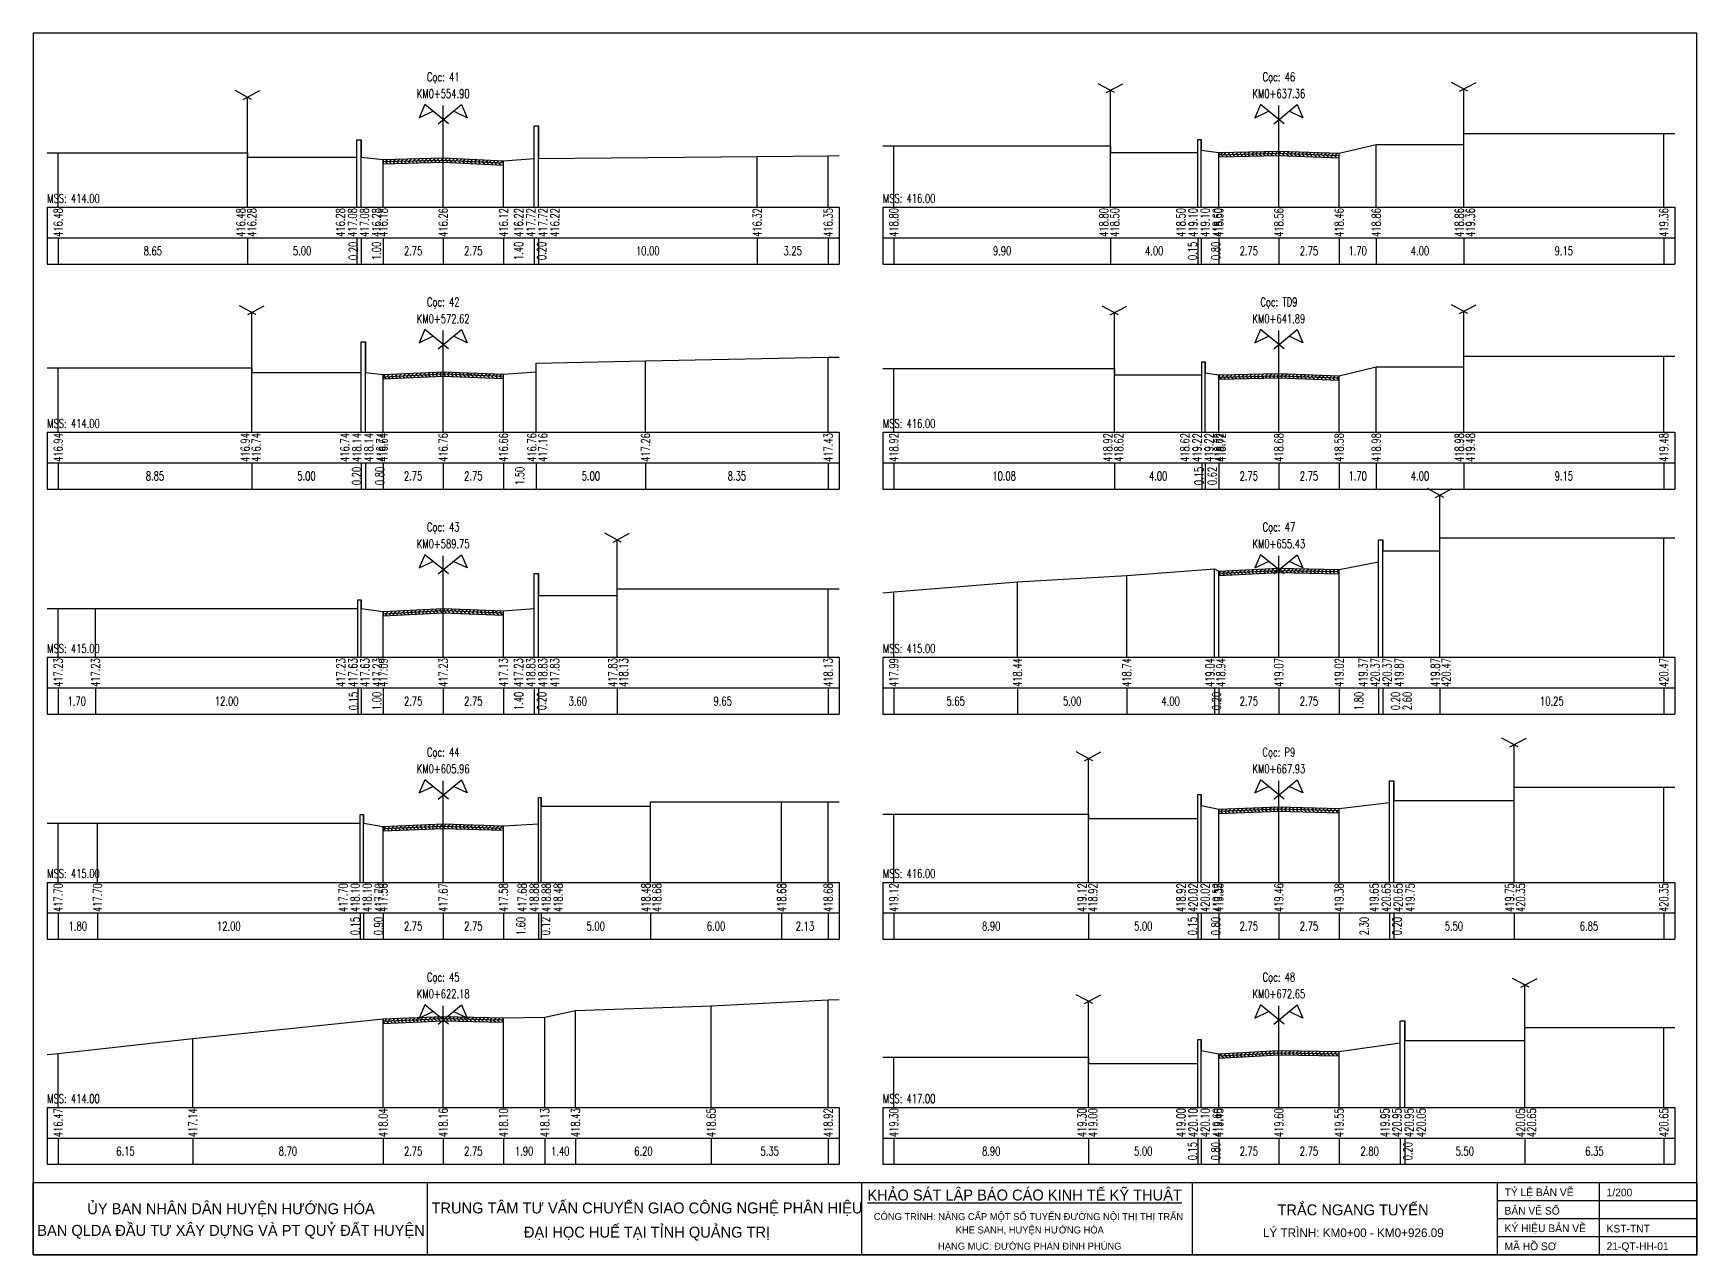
# Model space of a CAD drawing. Header units: centimetres. Extents: x 556321 to 560034, y 1839250 to 1840516.
# Drawn here: x 558655.1 to 558731.2, y 1839589.3 to 1839645.1 of the extents above; entities that cross this region are included whole.
import ezdxf
from ezdxf.enums import TextEntityAlignment as Align

# ---------------------------------------------------------------- set-up
doc = ezdxf.new("R2010")
doc.units = ezdxf.units.CM
doc.header["$MEASUREMENT"] = 0
doc.linetypes.add('KTTN$0$HIDDEN2', pattern=[0.1875, 0.125, -0.0625])
for name, color, linetype in [('AoDuongCu1', 1, 'Continuous'), ('AoDuongCu2', 2, 'Continuous'), ('DAU_CO', 3, 'Continuous'), ('entdauco', 3, 'Continuous'), ('ENTGOCTUYEN', 7, 'Continuous'), ('ENTPLINETUYEN', 1, 'Continuous'), ('enttntunhien', 3, 'Continuous'), ('KH_VAT', 8, 'Continuous'), ('KHUNGTEN', 1, 'Continuous'), ('KTTN$0$KHUNGTEN', 1, 'Continuous'), ('KTTN$0$NETKHUAT', 3, 'KTTN$0$HIDDEN2'), ('linedongtn', 8, 'Continuous'), ('MSSTracNgang', 5, 'Continuous'), ('plinetntn', 3, 'Continuous'), ('TuyenPDP_CDTN', 7, 'Continuous')]:
    doc.layers.add(name, color=color, linetype=linetype)
doc.styles.add('CHUSO', font='Vnsimple.shx', dxfattribs={"width": 0.7})
doc.styles.add('Khung ten', font='VHAVANB_3.TTF')
doc.styles.add('KTTN$0$Khung ten', font='VHAVANB_3.TTF')
doc.styles.add('TENCOC', font='vnsimple.shx', dxfattribs={"width": 0.7})
pattern_1 = [(45, (554573.0184, 1840687.18078), (-0.0883883476, 0.0883883476), [])]
pattern_2 = [(135, (554573.0184, 1840687.18078), (-0.0883883476, -0.0883883476), [])]

# ---------------------------------------------------------------- blocks, each defined once
blk = doc.blocks.new('A$C23B26463')
at = {"layer": 'KTTN$0$KHUNGTEN', "color": 7}
for p, q in [((-0.944, 2.953), (-0.944, 6.258)), ((18.913, 2.953), (18.913, 6.258)), ((34.032, 2.953), (34.032, 6.258)), ((47.968, 2.953), (47.968, 6.258)), ((52.635, 2.953), (52.635, 6.258))]:
    blk.add_line(p, q, dxfattribs=at)
at = {"layer": 'KTTN$0$KHUNGTEN', "color": 10}
blk.add_lwpolyline([(57.079, 2.953), (57.079, 58.791), (-18.961, 58.791), (-18.961, 2.953)], close=True, dxfattribs=at)
at = {"layer": 'KTTN$0$KHUNGTEN', "color": 4}
blk.add_lwpolyline([(-18.961, 6.258), (57.079, 6.258), (57.079, 2.953), (-18.961, 2.953), (-18.961, 6.258)], dxfattribs=at)
at = {"layer": 'KTTN$0$KHUNGTEN', "color": 7}
for points in [[(47.968, 5.432), (57.079, 5.432)], [(47.968, 4.606), (57.079, 4.606)], [(47.968, 3.78), (57.079, 3.78)]]:
    blk.add_lwpolyline(points, dxfattribs=at)
at = {"layer": 'ENTGOCTUYEN', "color": 3, "style": 'Khung ten'}
blk.add_text('kst-tnt', height=0.35, dxfattribs=at).set_placement((52.961, 4.145), align=Align.MIDDLE_LEFT)
at = {"layer": 'ENTPLINETUYEN', "color": 7, "style": 'Khung ten'}
for s, p in [('c«ng tr×nh: n©ng cÊp mét sè tuyÕn ®\xadêng néi thÞ thÞ trÊn ', (26.591, 4.697)), ('khe sanh, huyÖn h\xadíng hãa', (26.591, 4.085))]:
    blk.add_text(s, height=0.32, dxfattribs=at).set_placement(p, align=Align.MIDDLE_CENTER)
at = {"layer": 'ENTPLINETUYEN', "style": 'Khung ten'}
blk.add_text('h¹ng môc: ®\xadêng phan ®×nh phïng', height=0.32, dxfattribs=at).set_placement((26.591, 3.344), align=Align.MIDDLE_CENTER)
at = {"layer": 'KHUNGTEN', "color": 7, "style": 'Khung ten'}
for s, height, p in [('tr¾c ngang tuyÕn', 0.5, (41.368, 5.004)), ('Lý tr×nh: km0+00 - KM0+926.09', 0.4, (41.382, 3.958))]:
    blk.add_text(s, height=height, dxfattribs=at).set_placement(p, align=Align.MIDDLE_CENTER)
at = {"layer": 'KTTN$0$KHUNGTEN', "color": 7, "style": 'KTTN$0$Khung ten'}
for s, p in [('tû lÖ b¶n vÏ', (48.3, 5.808)), ('1/200', (52.961, 5.798)), ('b¶n vÏ sè', (48.294, 4.964)), ('Ký hiÖu b¶n vÏ', (48.294, 4.163)), ('m· hå s¬', (48.294, 3.337)), ('21-QT-hh-01', (52.961, 3.343))]:
    blk.add_text(s, height=0.35, dxfattribs=at).set_placement(p, align=Align.MIDDLE_LEFT)
blk.add_text('%%UKH¶O S¸T LËP B¸O C¸O KINH TÕ Kü THUËT', height=0.5, dxfattribs=at).set_placement((26.357, 5.682), align=Align.MIDDLE_CENTER)
at = {"layer": 'KTTN$0$NETKHUAT', "color": 7, "style": 'KTTN$0$Khung ten'}
for s, p in [('ñY BAN NH¢n D¢N huyÖn h\xadíng hãa', (-9.92, 5.057)), ('trung t©m t\xad vÊn chuyÓn giao c«ng nghÖ ph©n hiÖu', (9.095, 5.091)), ('ban qlda §ÇU T¦ X¢Y DùNG vµ pt quû ®Êt huyÖn', (-9.922, 4.065)), ('®¹i häc huÕ t¹i tØnh qu¶ng trÞ', (9.095, 3.985))]:
    blk.add_text(s, height=0.5, dxfattribs=at).set_placement(p, align=Align.MIDDLE_CENTER)
blk = doc.blocks.new('DauCo')
at = {"layer": 'DAU_CO', "linetype": 'Continuous'}
blk.add_line((0, 0), (0, 1.29), dxfattribs=at)
for points in [[(0.47, -0.38), (-1.68, 1.38), (-2.2, 0.17), (-0.95, 0.77)], [(-0.47, -0.38), (1.68, 1.38), (2.2, 0.17), (0.95, 0.77)]]:
    blk.add_lwpolyline(points, dxfattribs=at)
blk = doc.blocks.new('nha')
at = {"layer": 'KH_VAT', "color": 6}
for points in [[(0.188, 2.442), (-0.564, 2.844)], [(-0.188, 2.442), (0.564, 2.844)], [(0, 0), (0, 2.542)]]:
    blk.add_lwpolyline(points, dxfattribs=at)

msp = doc.modelspace()

# ---------------------------------------------------------------- hatches: boundary and pattern name
at = {"layer": 'AoDuongCu1'}
h = msp.add_hatch(dxfattribs=at)
h.set_pattern_fill('ANSI31', color=256, style=0)
h.set_pattern_definition(pattern_1)
h.paths.add_polyline_path([(558709.321, 1839639.669), (558712.071, 1839639.732), (558714.821, 1839639.632), (558714.821, 1839639.532), (558712.071, 1839639.632), (558709.321, 1839639.569)])
h = msp.add_hatch(dxfattribs=at)
h.set_pattern_fill('ANSI31', color=256, style=0)
h.set_pattern_definition(pattern_1)
h.paths.add_polyline_path([(558671.121, 1839639.354), (558673.871, 1839639.425), (558676.621, 1839639.291), (558676.621, 1839639.191), (558673.871, 1839639.325), (558671.121, 1839639.254)])
h = msp.add_hatch(dxfattribs=at)
h.set_pattern_fill('ANSI31', color=256, style=0)
h.set_pattern_definition(pattern_1)
h.paths.add_polyline_path([(558671.121, 1839629.518), (558673.871, 1839629.644), (558676.621, 1839629.543), (558676.621, 1839629.443), (558673.871, 1839629.544), (558671.121, 1839629.418)])
h = msp.add_hatch(dxfattribs=at)
h.set_pattern_fill('ANSI31', color=256, style=0)
h.set_pattern_definition(pattern_1)
h.paths.add_polyline_path([(558709.321, 1839629.501), (558712.071, 1839629.564), (558714.821, 1839629.464), (558714.821, 1839629.364), (558712.071, 1839629.464), (558709.321, 1839629.401)])
h = msp.add_hatch(dxfattribs=at)
h.set_pattern_fill('ANSI31', color=256, style=0)
h.set_pattern_definition(pattern_1)
h.paths.add_polyline_path([(558709.321, 1839620.537), (558712.071, 1839620.664), (558714.821, 1839620.611), (558714.821, 1839620.511), (558712.071, 1839620.564), (558709.321, 1839620.437)])
h = msp.add_hatch(dxfattribs=at)
h.set_pattern_fill('ANSI31', color=256, style=0)
h.set_pattern_definition(pattern_1)
h.paths.add_polyline_path([(558671.121, 1839618.684), (558673.871, 1839618.827), (558676.621, 1839618.72), (558676.621, 1839618.62), (558673.871, 1839618.727), (558671.121, 1839618.584)])
h = msp.add_hatch(dxfattribs=at)
h.set_pattern_fill('ANSI31', color=256, style=0)
h.set_pattern_definition(pattern_1)
h.paths.add_polyline_path([(558709.321, 1839609.652), (558712.071, 1839609.762), (558714.821, 1839609.682), (558714.821, 1839609.582), (558712.071, 1839609.662), (558709.321, 1839609.552)])
h = msp.add_hatch(dxfattribs=at)
h.set_pattern_fill('ANSI31', color=256, style=0)
h.set_pattern_definition(pattern_1)
h.paths.add_polyline_path([(558671.121, 1839608.864), (558673.871, 1839608.973), (558676.621, 1839608.887), (558676.621, 1839608.787), (558673.871, 1839608.873), (558671.121, 1839608.764)])
h = msp.add_hatch(dxfattribs=at)
h.set_pattern_fill('ANSI31', color=256, style=0)
h.set_pattern_definition(pattern_1)
h.paths.add_polyline_path([(558671.121, 1839600.06), (558673.871, 1839600.18), (558676.621, 1839600.115), (558676.621, 1839600.015), (558673.871, 1839600.08), (558671.121, 1839599.96)])
h = msp.add_hatch(dxfattribs=at)
h.set_pattern_fill('ANSI31', color=256, style=0)
h.set_pattern_definition(pattern_1)
h.paths.add_polyline_path([(558709.321, 1839598.47), (558712.071, 1839598.614), (558714.821, 1839598.571), (558714.821, 1839598.471), (558712.071, 1839598.514), (558709.321, 1839598.37)])
at = {"layer": 'AoDuongCu2'}
h = msp.add_hatch(dxfattribs=at)
h.set_pattern_fill('ANSI31', color=256, angle=90, style=0)
h.set_pattern_definition(pattern_2)
h.paths.add_polyline_path([(558709.321, 1839639.569), (558712.071, 1839639.632), (558714.821, 1839639.532), (558714.821, 1839639.432), (558712.071, 1839639.532), (558709.321, 1839639.469)])
h = msp.add_hatch(dxfattribs=at)
h.set_pattern_fill('ANSI31', color=256, angle=90, style=0)
h.set_pattern_definition(pattern_2)
h.paths.add_polyline_path([(558671.121, 1839639.254), (558673.871, 1839639.325), (558676.621, 1839639.191), (558676.621, 1839639.091), (558673.871, 1839639.225), (558671.121, 1839639.154)])
h = msp.add_hatch(dxfattribs=at)
h.set_pattern_fill('ANSI31', color=256, angle=90, style=0)
h.set_pattern_definition(pattern_2)
h.paths.add_polyline_path([(558671.121, 1839629.418), (558673.871, 1839629.544), (558676.621, 1839629.443), (558676.621, 1839629.343), (558673.871, 1839629.444), (558671.121, 1839629.318)])
h = msp.add_hatch(dxfattribs=at)
h.set_pattern_fill('ANSI31', color=256, angle=90, style=0)
h.set_pattern_definition(pattern_2)
h.paths.add_polyline_path([(558709.321, 1839629.401), (558712.071, 1839629.464), (558714.821, 1839629.364), (558714.821, 1839629.264), (558712.071, 1839629.364), (558709.321, 1839629.301)])
h = msp.add_hatch(dxfattribs=at)
h.set_pattern_fill('ANSI31', color=256, angle=90, style=0)
h.set_pattern_definition(pattern_2)
h.paths.add_polyline_path([(558709.321, 1839620.437), (558712.071, 1839620.564), (558714.821, 1839620.511), (558714.821, 1839620.411), (558712.071, 1839620.464), (558709.321, 1839620.337)])
h = msp.add_hatch(dxfattribs=at)
h.set_pattern_fill('ANSI31', color=256, angle=90, style=0)
h.set_pattern_definition(pattern_2)
h.paths.add_polyline_path([(558671.121, 1839618.584), (558673.871, 1839618.727), (558676.621, 1839618.62), (558676.621, 1839618.52), (558673.871, 1839618.627), (558671.121, 1839618.484)])
h = msp.add_hatch(dxfattribs=at)
h.set_pattern_fill('ANSI31', color=256, angle=90, style=0)
h.set_pattern_definition(pattern_2)
h.paths.add_polyline_path([(558709.321, 1839609.552), (558712.071, 1839609.662), (558714.821, 1839609.582), (558714.821, 1839609.482), (558712.071, 1839609.562), (558709.321, 1839609.452)])
h = msp.add_hatch(dxfattribs=at)
h.set_pattern_fill('ANSI31', color=256, angle=90, style=0)
h.set_pattern_definition(pattern_2)
h.paths.add_polyline_path([(558671.121, 1839608.764), (558673.871, 1839608.873), (558676.621, 1839608.787), (558676.621, 1839608.687), (558673.871, 1839608.773), (558671.121, 1839608.664)])
h = msp.add_hatch(dxfattribs=at)
h.set_pattern_fill('ANSI31', color=256, angle=90, style=0)
h.set_pattern_definition(pattern_2)
h.paths.add_polyline_path([(558671.121, 1839599.96), (558673.871, 1839600.08), (558676.621, 1839600.015), (558676.621, 1839599.915), (558673.871, 1839599.98), (558671.121, 1839599.86)])
h = msp.add_hatch(dxfattribs=at)
h.set_pattern_fill('ANSI31', color=256, angle=90, style=0)
h.set_pattern_definition(pattern_2)
h.paths.add_polyline_path([(558709.321, 1839598.37), (558712.071, 1839598.514), (558714.821, 1839598.471), (558714.821, 1839598.371), (558712.071, 1839598.414), (558709.321, 1839598.27)])

# ---------------------------------------------------------------- linework, layer by layer
at = {"layer": 'AoDuongCu1'}
for points in [[(558709.321, 1839639.569), (558712.071, 1839639.632), (558714.821, 1839639.532)], [(558671.121, 1839639.254), (558673.871, 1839639.325), (558676.621, 1839639.191)], [(558671.121, 1839629.418), (558673.871, 1839629.544), (558676.621, 1839629.443)], [(558709.321, 1839629.401), (558712.071, 1839629.464), (558714.821, 1839629.364)], [(558709.321, 1839620.437), (558712.071, 1839620.564), (558714.821, 1839620.511)], [(558671.121, 1839618.584), (558673.871, 1839618.727), (558676.621, 1839618.62)], [(558709.321, 1839609.552), (558712.071, 1839609.662), (558714.821, 1839609.582)], [(558671.121, 1839608.764), (558673.871, 1839608.873), (558676.621, 1839608.787)], [(558671.121, 1839599.96), (558673.871, 1839600.08), (558676.621, 1839600.015)], [(558709.321, 1839598.37), (558712.071, 1839598.514), (558714.821, 1839598.471)]]:
    msp.add_lwpolyline(points, dxfattribs=at)
at = {"layer": 'AoDuongCu2'}
for points in [[(558709.321, 1839639.669), (558709.321, 1839639.469), (558712.071, 1839639.532), (558714.821, 1839639.432), (558714.821, 1839639.632)], [(558671.121, 1839639.354), (558671.121, 1839639.154), (558673.871, 1839639.225), (558676.621, 1839639.091), (558676.621, 1839639.291)], [(558671.121, 1839629.518), (558671.121, 1839629.318), (558673.871, 1839629.444), (558676.621, 1839629.343), (558676.621, 1839629.543)], [(558709.321, 1839629.501), (558709.321, 1839629.301), (558712.071, 1839629.364), (558714.821, 1839629.264), (558714.821, 1839629.464)], [(558709.321, 1839620.537), (558709.321, 1839620.337), (558712.071, 1839620.464), (558714.821, 1839620.411), (558714.821, 1839620.611)], [(558671.121, 1839618.684), (558671.121, 1839618.484), (558673.871, 1839618.627), (558676.621, 1839618.52), (558676.621, 1839618.72)], [(558709.321, 1839609.652), (558709.321, 1839609.452), (558712.071, 1839609.562), (558714.821, 1839609.482), (558714.821, 1839609.682)], [(558671.121, 1839608.864), (558671.121, 1839608.664), (558673.871, 1839608.773), (558676.621, 1839608.687), (558676.621, 1839608.887)], [(558671.121, 1839600.06), (558671.121, 1839599.86), (558673.871, 1839599.98), (558676.621, 1839599.915), (558676.621, 1839600.115)], [(558709.321, 1839598.47), (558709.321, 1839598.27), (558712.071, 1839598.414), (558714.821, 1839598.371), (558714.821, 1839598.571)]]:
    msp.add_lwpolyline(points, dxfattribs=at)
at = {"layer": 'entdauco'}
for p, q in [((558673.871, 1839639.425), (558673.871, 1839641.169)), ((558712.071, 1839639.732), (558712.071, 1839641.169)), ((558673.871, 1839629.644), (558673.871, 1839630.881)), ((558712.071, 1839629.564), (558712.071, 1839630.881)), ((558673.871, 1839618.827), (558673.871, 1839620.593)), ((558712.071, 1839620.664), (558712.071, 1839620.593)), ((558673.871, 1839608.973), (558673.871, 1839610.305)), ((558712.071, 1839609.762), (558712.071, 1839610.305)), ((558673.871, 1839600.18), (558673.871, 1839600.017)), ((558712.071, 1839598.614), (558712.071, 1839600.017))]:
    msp.add_line(p, q, dxfattribs=at)
at = {"layer": 'enttntunhien'}
for p, q in [((558655.771, 1839637.169), (558691.971, 1839637.169)), ((558655.771, 1839637.169), (558655.771, 1839634.569)), ((558691.971, 1839637.169), (558691.971, 1839634.569)), ((558693.971, 1839637.169), (558730.171, 1839637.169)), ((558693.971, 1839637.169), (558693.971, 1839634.569)), ((558730.171, 1839637.169), (558730.171, 1839634.569)), ((558655.771, 1839635.769), (558691.971, 1839635.769)), ((558693.971, 1839635.769), (558730.171, 1839635.769)), ((558655.771, 1839634.569), (558691.971, 1839634.569)), ((558693.971, 1839634.569), (558730.171, 1839634.569)), ((558655.771, 1839626.881), (558691.971, 1839626.881)), ((558655.771, 1839626.881), (558655.771, 1839624.281)), ((558691.971, 1839626.881), (558691.971, 1839624.281)), ((558693.971, 1839626.881), (558730.171, 1839626.881)), ((558693.971, 1839626.881), (558693.971, 1839624.281)), ((558730.171, 1839626.881), (558730.171, 1839624.281)), ((558655.771, 1839625.481), (558691.971, 1839625.481)), ((558693.971, 1839625.481), (558730.171, 1839625.481)), ((558655.771, 1839624.281), (558691.971, 1839624.281)), ((558693.971, 1839624.281), (558730.171, 1839624.281)), ((558655.771, 1839616.593), (558691.971, 1839616.593)), ((558655.771, 1839616.593), (558655.771, 1839613.993)), ((558691.971, 1839616.593), (558691.971, 1839613.993)), ((558693.971, 1839616.593), (558730.171, 1839616.593)), ((558693.971, 1839616.593), (558693.971, 1839613.993)), ((558730.171, 1839616.593), (558730.171, 1839613.993)), ((558655.771, 1839615.193), (558691.971, 1839615.193)), ((558693.971, 1839615.193), (558730.171, 1839615.193)), ((558655.771, 1839613.993), (558691.971, 1839613.993)), ((558693.971, 1839613.993), (558730.171, 1839613.993)), ((558655.771, 1839606.305), (558691.971, 1839606.305)), ((558655.771, 1839606.305), (558655.771, 1839603.705)), ((558691.971, 1839606.305), (558691.971, 1839603.705)), ((558693.971, 1839606.305), (558730.171, 1839606.305)), ((558693.971, 1839606.305), (558693.971, 1839603.705)), ((558730.171, 1839606.305), (558730.171, 1839603.705)), ((558655.771, 1839604.905), (558691.971, 1839604.905)), ((558693.971, 1839604.905), (558730.171, 1839604.905)), ((558655.771, 1839603.705), (558691.971, 1839603.705)), ((558693.971, 1839603.705), (558730.171, 1839603.705)), ((558655.771, 1839596.017), (558691.971, 1839596.017)), ((558655.771, 1839596.017), (558655.771, 1839593.417)), ((558691.971, 1839596.017), (558691.971, 1839593.417)), ((558693.971, 1839596.017), (558730.171, 1839596.017)), ((558693.971, 1839596.017), (558693.971, 1839593.417)), ((558730.171, 1839596.017), (558730.171, 1839593.417)), ((558655.771, 1839594.617), (558691.971, 1839594.617)), ((558693.971, 1839594.617), (558730.171, 1839594.617)), ((558655.771, 1839593.417), (558691.971, 1839593.417)), ((558693.971, 1839593.417), (558730.171, 1839593.417))]:
    msp.add_line(p, q, dxfattribs=at)
at = {"layer": 'enttntunhien', "color": 3}
for p, q in [((558656.271, 1839635.769), (558656.271, 1839634.569)), ((558664.921, 1839635.769), (558664.921, 1839634.569)), ((558669.921, 1839635.769), (558669.921, 1839634.569)), ((558670.121, 1839635.769), (558670.121, 1839634.569)), ((558671.121, 1839635.769), (558671.121, 1839634.569)), ((558673.871, 1839635.769), (558673.871, 1839634.569)), ((558676.621, 1839635.769), (558676.621, 1839634.569)), ((558678.021, 1839635.769), (558678.021, 1839634.569)), ((558678.221, 1839635.769), (558678.221, 1839634.569)), ((558688.221, 1839635.769), (558688.221, 1839634.569)), ((558691.471, 1839635.769), (558691.471, 1839634.569)), ((558694.471, 1839635.769), (558694.471, 1839634.569)), ((558704.371, 1839635.769), (558704.371, 1839634.569)), ((558708.371, 1839635.769), (558708.371, 1839634.569)), ((558708.521, 1839635.769), (558708.521, 1839634.569)), ((558709.321, 1839635.769), (558709.321, 1839634.569)), ((558712.071, 1839635.769), (558712.071, 1839634.569)), ((558714.821, 1839635.769), (558714.821, 1839634.569)), ((558716.521, 1839635.769), (558716.521, 1839634.569)), ((558720.521, 1839635.769), (558720.521, 1839634.569)), ((558729.671, 1839635.769), (558729.671, 1839634.569)), ((558656.271, 1839625.481), (558656.271, 1839624.281)), ((558665.121, 1839625.481), (558665.121, 1839624.281)), ((558670.121, 1839625.481), (558670.121, 1839624.281)), ((558670.321, 1839625.481), (558670.321, 1839624.281)), ((558671.121, 1839625.481), (558671.121, 1839624.281)), ((558673.871, 1839625.481), (558673.871, 1839624.281)), ((558676.621, 1839625.481), (558676.621, 1839624.281)), ((558678.121, 1839625.481), (558678.121, 1839624.281)), ((558683.121, 1839625.481), (558683.121, 1839624.281)), ((558691.471, 1839625.481), (558691.471, 1839624.281)), ((558694.471, 1839625.481), (558694.471, 1839624.281)), ((558704.551, 1839625.481), (558704.551, 1839624.281)), ((558708.551, 1839625.481), (558708.551, 1839624.281)), ((558708.701, 1839625.481), (558708.701, 1839624.281)), ((558709.321, 1839625.481), (558709.321, 1839624.281)), ((558712.071, 1839625.481), (558712.071, 1839624.281)), ((558714.821, 1839625.481), (558714.821, 1839624.281)), ((558716.521, 1839625.481), (558716.521, 1839624.281)), ((558720.521, 1839625.481), (558720.521, 1839624.281)), ((558729.671, 1839625.481), (558729.671, 1839624.281)), ((558656.271, 1839615.193), (558656.271, 1839613.993)), ((558657.971, 1839615.193), (558657.971, 1839613.993)), ((558669.971, 1839615.193), (558669.971, 1839613.993)), ((558670.121, 1839615.193), (558670.121, 1839613.993)), ((558671.121, 1839615.193), (558671.121, 1839613.993)), ((558673.871, 1839615.193), (558673.871, 1839613.993)), ((558676.621, 1839615.193), (558676.621, 1839613.993)), ((558678.021, 1839615.193), (558678.021, 1839613.993)), ((558678.221, 1839615.193), (558678.221, 1839613.993)), ((558681.821, 1839615.193), (558681.821, 1839613.993)), ((558691.471, 1839615.193), (558691.471, 1839613.993)), ((558694.471, 1839615.193), (558694.471, 1839613.993)), ((558700.121, 1839615.193), (558700.121, 1839613.993)), ((558705.121, 1839615.193), (558705.121, 1839613.993)), ((558709.121, 1839615.193), (558709.121, 1839613.993)), ((558709.321, 1839615.193), (558709.321, 1839613.993)), ((558712.071, 1839615.193), (558712.071, 1839613.993)), ((558714.821, 1839615.193), (558714.821, 1839613.993)), ((558716.621, 1839615.193), (558716.621, 1839613.993)), ((558716.821, 1839615.193), (558716.821, 1839613.993)), ((558719.421, 1839615.193), (558719.421, 1839613.993)), ((558729.671, 1839615.193), (558729.671, 1839613.993)), ((558656.271, 1839604.905), (558656.271, 1839603.705)), ((558658.071, 1839604.905), (558658.071, 1839603.705)), ((558670.071, 1839604.905), (558670.071, 1839603.705)), ((558670.221, 1839604.905), (558670.221, 1839603.705)), ((558671.121, 1839604.905), (558671.121, 1839603.705)), ((558673.871, 1839604.905), (558673.871, 1839603.705)), ((558676.621, 1839604.905), (558676.621, 1839603.705)), ((558678.221, 1839604.905), (558678.221, 1839603.705)), ((558678.341, 1839604.905), (558678.341, 1839603.705)), ((558683.341, 1839604.905), (558683.341, 1839603.705)), ((558689.341, 1839604.905), (558689.341, 1839603.705)), ((558691.471, 1839604.905), (558691.471, 1839603.705)), ((558694.471, 1839604.905), (558694.471, 1839603.705)), ((558703.371, 1839604.905), (558703.371, 1839603.705)), ((558708.371, 1839604.905), (558708.371, 1839603.705)), ((558708.521, 1839604.905), (558708.521, 1839603.705)), ((558709.321, 1839604.905), (558709.321, 1839603.705)), ((558712.071, 1839604.905), (558712.071, 1839603.705)), ((558714.821, 1839604.905), (558714.821, 1839603.705)), ((558717.121, 1839604.905), (558717.121, 1839603.705)), ((558717.321, 1839604.905), (558717.321, 1839603.705)), ((558722.821, 1839604.905), (558722.821, 1839603.705)), ((558729.671, 1839604.905), (558729.671, 1839603.705)), ((558656.271, 1839594.617), (558656.271, 1839593.417)), ((558662.421, 1839594.617), (558662.421, 1839593.417)), ((558671.121, 1839594.617), (558671.121, 1839593.417)), ((558673.871, 1839594.617), (558673.871, 1839593.417)), ((558676.621, 1839594.617), (558676.621, 1839593.417)), ((558678.521, 1839594.617), (558678.521, 1839593.417)), ((558679.921, 1839594.617), (558679.921, 1839593.417)), ((558686.121, 1839594.617), (558686.121, 1839593.417)), ((558691.471, 1839594.617), (558691.471, 1839593.417)), ((558694.471, 1839594.617), (558694.471, 1839593.417)), ((558703.371, 1839594.617), (558703.371, 1839593.417)), ((558708.371, 1839594.617), (558708.371, 1839593.417)), ((558708.521, 1839594.617), (558708.521, 1839593.417)), ((558709.321, 1839594.617), (558709.321, 1839593.417)), ((558712.071, 1839594.617), (558712.071, 1839593.417)), ((558714.821, 1839594.617), (558714.821, 1839593.417)), ((558717.621, 1839594.617), (558717.621, 1839593.417)), ((558717.821, 1839594.617), (558717.821, 1839593.417)), ((558723.321, 1839594.617), (558723.321, 1839593.417)), ((558729.671, 1839594.617), (558729.671, 1839593.417))]:
    msp.add_line(p, q, dxfattribs=at)
at = {"layer": 'linedongtn'}
for p, q in [((558678.021, 1839637.169), (558678.021, 1839640.891)), ((558678.221, 1839637.169), (558678.221, 1839640.891)), ((558720.521, 1839637.169), (558720.521, 1839640.532)), ((558729.671, 1839637.169), (558729.671, 1839640.532)), ((558656.271, 1839637.169), (558656.271, 1839639.654)), ((558664.921, 1839637.169), (558664.921, 1839639.654)), ((558669.921, 1839637.169), (558669.921, 1839640.254)), ((558670.121, 1839637.169), (558670.121, 1839640.254)), ((558691.471, 1839637.169), (558691.471, 1839639.524)), ((558694.471, 1839637.169), (558694.471, 1839639.969)), ((558704.371, 1839637.169), (558704.371, 1839639.969)), ((558704.371, 1839637.169), (558704.371, 1839639.669)), ((558708.371, 1839637.169), (558708.371, 1839640.269)), ((558708.371, 1839637.169), (558708.371, 1839639.669)), ((558708.521, 1839637.169), (558708.521, 1839640.269)), ((558708.521, 1839637.169), (558708.521, 1839639.769)), ((558709.321, 1839637.169), (558709.321, 1839639.669)), ((558712.071, 1839637.169), (558712.071, 1839639.732)), ((558714.821, 1839637.169), (558714.821, 1839639.632)), ((558716.521, 1839637.169), (558716.521, 1839640.032)), ((558720.521, 1839637.169), (558720.521, 1839640.032)), ((558664.921, 1839637.169), (558664.921, 1839639.454)), ((558669.921, 1839637.169), (558669.921, 1839639.454)), ((558670.121, 1839637.169), (558670.121, 1839639.454)), ((558671.121, 1839637.169), (558671.121, 1839639.354)), ((558673.871, 1839637.169), (558673.871, 1839639.425)), ((558676.621, 1839637.169), (558676.621, 1839639.291)), ((558678.021, 1839637.169), (558678.021, 1839639.391)), ((558678.221, 1839637.169), (558678.221, 1839639.391)), ((558688.221, 1839637.169), (558688.221, 1839639.491)), ((558670.121, 1839626.881), (558670.121, 1839631.018)), ((558670.321, 1839626.881), (558670.321, 1839631.018)), ((558656.271, 1839626.881), (558656.271, 1839629.818)), ((558665.121, 1839626.881), (558665.121, 1839629.818)), ((558673.871, 1839626.881), (558673.871, 1839629.644)), ((558678.121, 1839626.881), (558678.121, 1839630.043)), ((558678.121, 1839626.881), (558678.121, 1839629.643)), ((558683.121, 1839626.881), (558683.121, 1839630.143)), ((558691.471, 1839626.881), (558691.471, 1839630.31)), ((558694.471, 1839626.881), (558694.471, 1839629.801)), ((558704.551, 1839626.881), (558704.551, 1839629.801)), ((558708.551, 1839626.881), (558708.551, 1839630.101)), ((558708.701, 1839626.881), (558708.701, 1839630.101)), ((558716.521, 1839626.881), (558716.521, 1839629.864)), ((558720.521, 1839626.881), (558720.521, 1839630.364)), ((558720.521, 1839626.881), (558720.521, 1839629.864)), ((558729.671, 1839626.881), (558729.671, 1839630.364)), ((558665.121, 1839626.881), (558665.121, 1839629.618)), ((558670.121, 1839626.881), (558670.121, 1839629.618)), ((558670.321, 1839626.881), (558670.321, 1839629.618)), ((558671.121, 1839626.881), (558671.121, 1839629.518)), ((558676.621, 1839626.881), (558676.621, 1839629.543)), ((558704.551, 1839626.881), (558704.551, 1839629.501)), ((558708.551, 1839626.881), (558708.551, 1839629.501)), ((558708.701, 1839626.881), (558708.701, 1839629.601)), ((558709.321, 1839626.881), (558709.321, 1839629.501)), ((558712.071, 1839626.881), (558712.071, 1839629.564)), ((558714.821, 1839626.881), (558714.821, 1839629.464)), ((558719.421, 1839616.593), (558719.421, 1839622.061)), ((558729.671, 1839616.593), (558729.671, 1839622.061)), ((558716.621, 1839616.593), (558716.621, 1839621.961)), ((558716.821, 1839616.593), (558716.821, 1839621.961)), ((558716.821, 1839616.593), (558716.821, 1839621.461)), ((558719.421, 1839616.593), (558719.421, 1839621.461)), ((558709.121, 1839616.593), (558709.121, 1839620.637)), ((558709.321, 1839616.593), (558709.321, 1839620.537)), ((558712.071, 1839616.593), (558712.071, 1839620.664)), ((558714.821, 1839616.593), (558714.821, 1839620.611)), ((558716.621, 1839616.593), (558716.621, 1839620.961)), ((558678.021, 1839616.593), (558678.021, 1839620.42)), ((558678.221, 1839616.593), (558678.221, 1839620.42)), ((558700.121, 1839616.593), (558700.121, 1839620.037)), ((558705.121, 1839616.593), (558705.121, 1839620.337)), ((558669.971, 1839616.593), (558669.971, 1839619.224)), ((558670.121, 1839616.593), (558670.121, 1839619.224)), ((558678.221, 1839616.593), (558678.221, 1839619.42)), ((558681.821, 1839616.593), (558681.821, 1839619.72)), ((558681.821, 1839616.593), (558681.821, 1839619.42)), ((558691.471, 1839616.593), (558691.471, 1839619.72)), ((558694.471, 1839616.593), (558694.471, 1839619.585)), ((558656.271, 1839616.593), (558656.271, 1839618.824)), ((558657.971, 1839616.593), (558657.971, 1839618.824)), ((558669.971, 1839616.593), (558669.971, 1839618.824)), ((558670.121, 1839616.593), (558670.121, 1839618.824)), ((558671.121, 1839616.593), (558671.121, 1839618.684)), ((558673.871, 1839616.593), (558673.871, 1839618.827)), ((558676.621, 1839616.593), (558676.621, 1839618.72)), ((558678.021, 1839616.593), (558678.021, 1839618.82)), ((558717.121, 1839606.305), (558717.121, 1839610.952)), ((558717.321, 1839606.305), (558717.321, 1839610.952)), ((558722.821, 1839606.305), (558722.821, 1839610.652)), ((558729.671, 1839606.305), (558729.671, 1839610.652)), ((558678.221, 1839606.305), (558678.221, 1839610.187)), ((558678.341, 1839606.305), (558678.341, 1839610.187)), ((558683.341, 1839606.305), (558683.341, 1839609.987)), ((558689.341, 1839606.305), (558689.341, 1839609.987)), ((558691.471, 1839606.305), (558691.471, 1839609.987)), ((558708.371, 1839606.305), (558708.371, 1839610.322)), ((558708.521, 1839606.305), (558708.521, 1839610.322)), ((558717.121, 1839606.305), (558717.121, 1839609.952)), ((558717.321, 1839606.305), (558717.321, 1839610.052)), ((558722.821, 1839606.305), (558722.821, 1839610.052)), ((558670.071, 1839606.305), (558670.071, 1839609.404)), ((558670.221, 1839606.305), (558670.221, 1839609.404)), ((558678.341, 1839606.305), (558678.341, 1839609.787)), ((558683.341, 1839606.305), (558683.341, 1839609.787)), ((558694.471, 1839606.305), (558694.471, 1839609.422)), ((558703.371, 1839606.305), (558703.371, 1839609.422)), ((558703.371, 1839606.305), (558703.371, 1839609.222)), ((558708.371, 1839606.305), (558708.371, 1839609.222)), ((558708.521, 1839606.305), (558708.521, 1839609.822)), ((558709.321, 1839606.305), (558709.321, 1839609.652)), ((558712.071, 1839606.305), (558712.071, 1839609.762)), ((558714.821, 1839606.305), (558714.821, 1839609.682)), ((558656.271, 1839606.305), (558656.271, 1839609.004)), ((558658.071, 1839606.305), (558658.071, 1839609.004)), ((558670.071, 1839606.305), (558670.071, 1839609.004)), ((558670.221, 1839606.305), (558670.221, 1839609.004)), ((558671.121, 1839606.305), (558671.121, 1839608.864)), ((558673.871, 1839606.305), (558673.871, 1839608.973)), ((558676.621, 1839606.305), (558676.621, 1839608.887)), ((558678.221, 1839606.305), (558678.221, 1839608.987)), ((558691.471, 1839596.017), (558691.471, 1839600.932)), ((558671.121, 1839596.017), (558671.121, 1839600.06)), ((558673.871, 1839596.017), (558673.871, 1839600.18)), ((558676.621, 1839596.017), (558676.621, 1839600.115)), ((558678.521, 1839596.017), (558678.521, 1839600.145)), ((558679.921, 1839596.017), (558679.921, 1839600.445)), ((558686.121, 1839596.017), (558686.121, 1839600.665)), ((558717.621, 1839596.017), (558717.621, 1839599.971)), ((558717.821, 1839596.017), (558717.821, 1839599.971)), ((558723.321, 1839596.017), (558723.321, 1839599.671)), ((558729.671, 1839596.017), (558729.671, 1839599.671)), ((558656.271, 1839596.017), (558656.271, 1839598.484)), ((558662.421, 1839596.017), (558662.421, 1839599.16)), ((558708.371, 1839596.017), (558708.371, 1839599.12)), ((558708.521, 1839596.017), (558708.521, 1839599.12)), ((558708.521, 1839596.017), (558708.521, 1839598.62)), ((558709.321, 1839596.017), (558709.321, 1839598.47)), ((558712.071, 1839596.017), (558712.071, 1839598.614)), ((558714.821, 1839596.017), (558714.821, 1839598.571)), ((558717.621, 1839596.017), (558717.621, 1839598.971)), ((558717.821, 1839596.017), (558717.821, 1839599.071)), ((558723.321, 1839596.017), (558723.321, 1839599.071)), ((558694.471, 1839596.017), (558694.471, 1839598.32)), ((558703.371, 1839596.017), (558703.371, 1839598.32)), ((558703.371, 1839596.017), (558703.371, 1839598.02)), ((558708.371, 1839596.017), (558708.371, 1839598.02))]:
    msp.add_line(p, q, dxfattribs=at)
at = {"layer": 'plinetntn'}
for points in [[(558655.771, 1839639.654), (558656.271, 1839639.654), (558664.921, 1839639.654), (558664.921, 1839639.454), (558669.921, 1839639.454), (558669.921, 1839640.254), (558670.121, 1839640.254), (558670.121, 1839639.454), (558671.121, 1839639.354), (558673.871, 1839639.425), (558676.621, 1839639.291), (558678.021, 1839639.391), (558678.021, 1839640.891), (558678.221, 1839640.891), (558678.221, 1839639.391), (558688.221, 1839639.491), (558691.471, 1839639.524), (558691.971, 1839639.529)], [(558693.971, 1839639.969), (558694.471, 1839639.969), (558704.371, 1839639.969), (558704.371, 1839639.669), (558708.371, 1839639.669), (558708.371, 1839640.269), (558708.521, 1839640.269), (558708.521, 1839639.769), (558709.321, 1839639.669), (558712.071, 1839639.732), (558714.821, 1839639.632), (558716.521, 1839640.032), (558720.521, 1839640.032), (558720.521, 1839640.532), (558729.671, 1839640.532), (558730.171, 1839640.532)], [(558655.771, 1839629.818), (558656.271, 1839629.818), (558665.121, 1839629.818), (558665.121, 1839629.618), (558670.121, 1839629.618), (558670.121, 1839631.018), (558670.321, 1839631.018), (558670.321, 1839629.618), (558671.121, 1839629.518), (558673.871, 1839629.644), (558676.621, 1839629.543), (558678.121, 1839629.643), (558678.121, 1839630.043), (558683.121, 1839630.143), (558691.471, 1839630.31), (558691.971, 1839630.32)], [(558693.971, 1839629.801), (558694.471, 1839629.801), (558704.551, 1839629.801), (558704.551, 1839629.501), (558708.551, 1839629.501), (558708.551, 1839630.101), (558708.701, 1839630.101), (558708.701, 1839629.601), (558709.321, 1839629.501), (558712.071, 1839629.564), (558714.821, 1839629.464), (558716.521, 1839629.864), (558720.521, 1839629.864), (558720.521, 1839630.364), (558729.671, 1839630.364), (558730.171, 1839630.364)], [(558693.973, 1839619.545), (558694.471, 1839619.585), (558700.121, 1839620.037), (558705.121, 1839620.337), (558709.121, 1839620.637), (558709.321, 1839620.537), (558712.071, 1839620.664), (558714.821, 1839620.611), (558716.621, 1839620.961), (558716.621, 1839621.961), (558716.821, 1839621.961), (558716.821, 1839621.461), (558719.421, 1839621.461), (558719.421, 1839622.061), (558729.671, 1839622.061), (558730.171, 1839622.061)], [(558655.771, 1839618.824), (558656.271, 1839618.824), (558657.971, 1839618.824), (558669.971, 1839618.824), (558669.971, 1839619.224), (558670.121, 1839619.224), (558670.121, 1839618.824), (558671.121, 1839618.684), (558673.871, 1839618.827), (558676.621, 1839618.72), (558678.021, 1839618.82), (558678.021, 1839620.42), (558678.221, 1839620.42), (558678.221, 1839619.42), (558681.821, 1839619.42), (558681.821, 1839619.72), (558691.471, 1839619.72), (558691.971, 1839619.72)], [(558693.971, 1839609.422), (558694.471, 1839609.422), (558703.371, 1839609.422), (558703.371, 1839609.222), (558708.371, 1839609.222), (558708.371, 1839610.322), (558708.521, 1839610.322), (558708.521, 1839609.822), (558709.321, 1839609.652), (558712.071, 1839609.762), (558714.821, 1839609.682), (558717.121, 1839609.952), (558717.121, 1839610.952), (558717.321, 1839610.952), (558717.321, 1839610.052), (558722.821, 1839610.052), (558722.821, 1839610.652), (558729.671, 1839610.652), (558730.171, 1839610.652)], [(558655.771, 1839609.004), (558656.271, 1839609.004), (558658.071, 1839609.004), (558670.071, 1839609.004), (558670.071, 1839609.404), (558670.221, 1839609.404), (558670.221, 1839609.004), (558671.121, 1839608.864), (558673.871, 1839608.973), (558676.621, 1839608.887), (558678.221, 1839608.987), (558678.221, 1839610.187), (558678.341, 1839610.187), (558678.341, 1839609.787), (558683.341, 1839609.787), (558683.341, 1839609.987), (558689.341, 1839609.987), (558691.471, 1839609.987), (558691.971, 1839609.987)], [(558655.774, 1839598.429), (558656.271, 1839598.484), (558662.421, 1839599.16), (558671.121, 1839600.06), (558673.871, 1839600.18), (558676.621, 1839600.115), (558678.521, 1839600.145), (558679.921, 1839600.445), (558686.121, 1839600.665), (558691.471, 1839600.932), (558691.971, 1839600.957)], [(558693.971, 1839598.32), (558694.471, 1839598.32), (558703.371, 1839598.32), (558703.371, 1839598.02), (558708.371, 1839598.02), (558708.371, 1839599.12), (558708.521, 1839599.12), (558708.521, 1839598.62), (558709.321, 1839598.47), (558712.071, 1839598.614), (558714.821, 1839598.571), (558717.621, 1839598.971), (558717.621, 1839599.971), (558717.821, 1839599.971), (558717.821, 1839599.071), (558723.321, 1839599.071), (558723.321, 1839599.671), (558729.671, 1839599.671), (558730.171, 1839599.671)]]:
    msp.add_lwpolyline(points, dxfattribs=at)

# ---------------------------------------------------------------- block references
at = {"layer": 'entdauco', "lineweight": -2}
msp.add_blockref('A$C23B26463', (558674.092, 1839586.329), dxfattribs=at)
at = {"layer": 'entdauco', "xscale": 0.5, "yscale": 0.5}
for p in [(558673.871, 1839641.169), (558712.071, 1839641.169), (558673.871, 1839630.881), (558712.071, 1839630.881), (558673.871, 1839620.593), (558712.071, 1839620.593), (558673.871, 1839610.305), (558712.071, 1839610.305), (558673.871, 1839600.017), (558712.071, 1839600.017)]:
    msp.add_blockref('DauCo', p, dxfattribs=at)
at = {"layer": 'TuyenPDP_CDTN'}
for p in [(558704.371, 1839639.969), (558720.521, 1839640.032), (558664.921, 1839639.654), (558720.521, 1839629.864), (558665.121, 1839629.818), (558704.551, 1839629.801), (558719.421, 1839621.461), (558681.821, 1839619.42), (558703.371, 1839609.422), (558722.821, 1839610.052), (558723.321, 1839599.071), (558703.371, 1839598.32)]:
    msp.add_blockref('nha', p, dxfattribs=at)

# ---------------------------------------------------------------- texts
at = {"layer": 'entdauco', "style": 'TENCOC', "width": 0.7}
for s, p in [('Cäc: 41', (558673.871, 1839643.077)), ('Cäc: 46', (558712.071, 1839643.077)), ('KM0+554.90', (558673.871, 1839642.357)), ('KM0+637.36', (558712.071, 1839642.357)), ('Cäc: 42', (558673.871, 1839632.789)), ('Cäc: TD9', (558712.071, 1839632.789)), ('KM0+572.62', (558673.871, 1839632.069)), ('KM0+641.89', (558712.071, 1839632.069)), ('Cäc: 43', (558673.871, 1839622.501)), ('Cäc: 47', (558712.071, 1839622.501)), ('KM0+589.75', (558673.871, 1839621.781)), ('KM0+655.43', (558712.071, 1839621.781)), ('Cäc: 44', (558673.871, 1839612.213)), ('Cäc: P9', (558712.071, 1839612.213)), ('KM0+605.96', (558673.871, 1839611.493)), ('KM0+667.93', (558712.071, 1839611.493)), ('Cäc: 45', (558673.871, 1839601.925)), ('Cäc: 48', (558712.071, 1839601.925)), ('KM0+622.18', (558673.871, 1839601.205)), ('KM0+672.65', (558712.071, 1839601.205))]:
    msp.add_text(s, height=0.4, dxfattribs=at).set_placement(p, align=Align.MIDDLE)
at = {"layer": 'enttntunhien', "color": 3, "style": 'CHUSO', "width": 0.7}
for s, p in [('416.48', (558656.271, 1839636.469)), ('416.48', (558664.621, 1839636.469)), ('416.28', (558665.121, 1839636.469)), ('416.28', (558669.171, 1839636.469)), ('417.08', (558669.721, 1839636.469)), ('417.08', (558670.271, 1839636.469)), ('416.28', (558670.821, 1839636.469)), ('416.18', (558671.121, 1839636.469)), ('416.26', (558673.871, 1839636.469)), ('416.12', (558676.621, 1839636.469)), ('416.22', (558677.321, 1839636.469)), ('417.72', (558677.871, 1839636.469)), ('417.72', (558678.421, 1839636.469)), ('416.22', (558678.971, 1839636.469)), ('416.32', (558688.221, 1839636.469)), ('416.35', (558691.471, 1839636.469)), ('418.80', (558694.471, 1839636.469)), ('418.80', (558704.071, 1839636.469)), ('418.50', (558704.571, 1839636.469)), ('418.50', (558707.596, 1839636.469)), ('419.10', (558708.146, 1839636.469)), ('419.10', (558708.696, 1839636.469)), ('418.60', (558709.246, 1839636.469)), ('418.50', (558709.321, 1839636.469)), ('418.56', (558712.071, 1839636.469)), ('418.46', (558714.821, 1839636.469)), ('418.86', (558716.521, 1839636.469)), ('418.86', (558720.321, 1839636.469)), ('419.36', (558720.821, 1839636.469)), ('419.36', (558729.671, 1839636.469)), ('0.20', (558669.755, 1839635.169)), ('1.00', (558670.821, 1839635.169)), ('1.40', (558677.321, 1839635.169)), ('0.20', (558678.371, 1839635.169)), ('0.15', (558708.117, 1839635.169)), ('0.80', (558709.184, 1839635.169)), ('416.94', (558656.271, 1839626.181)), ('416.94', (558664.821, 1839626.181)), ('416.74', (558665.321, 1839626.181)), ('416.74', (558669.371, 1839626.181)), ('418.14', (558669.921, 1839626.181)), ('418.14', (558670.471, 1839626.181)), ('416.74', (558671.021, 1839626.181)), ('416.64', (558671.121, 1839626.181)), ('416.76', (558673.871, 1839626.181)), ('416.66', (558676.621, 1839626.181)), ('416.76', (558677.921, 1839626.181)), ('417.16', (558678.421, 1839626.181)), ('417.26', (558683.121, 1839626.181)), ('417.43', (558691.471, 1839626.181)), ('418.92', (558694.471, 1839626.181)), ('418.92', (558704.251, 1839626.181)), ('418.62', (558704.751, 1839626.181)), ('418.62', (558707.776, 1839626.181)), ('419.22', (558708.326, 1839626.181)), ('419.22', (558708.876, 1839626.181)), ('418.62', (558709.321, 1839626.181)), ('418.72', (558709.426, 1839626.181)), ('418.68', (558712.071, 1839626.181)), ('418.58', (558714.821, 1839626.181)), ('418.98', (558716.521, 1839626.181)), ('418.98', (558720.321, 1839626.181)), ('419.48', (558720.821, 1839626.181)), ('419.48', (558729.671, 1839626.181)), ('0.20', (558669.905, 1839624.881)), ('0.80', (558670.971, 1839624.881)), ('1.50', (558677.371, 1839624.881)), ('0.15', (558708.419, 1839624.881)), ('0.62', (558709.019, 1839624.881)), ('417.23', (558656.271, 1839615.893)), ('417.23', (558657.971, 1839615.893)), ('417.23', (558669.196, 1839615.893)), ('417.63', (558669.746, 1839615.893)), ('417.63', (558670.296, 1839615.893)), ('417.23', (558670.846, 1839615.893)), ('417.09', (558671.121, 1839615.893)), ('417.23', (558673.871, 1839615.893)), ('417.13', (558676.621, 1839615.893)), ('417.23', (558677.321, 1839615.893)), ('418.83', (558677.871, 1839615.893)), ('418.83', (558678.421, 1839615.893)), ('417.83', (558678.971, 1839615.893)), ('417.83', (558681.621, 1839615.893)), ('418.13', (558682.121, 1839615.893)), ('418.13', (558691.471, 1839615.893)), ('417.99', (558694.471, 1839615.893)), ('418.44', (558700.121, 1839615.893)), ('418.74', (558705.121, 1839615.893)), ('419.04', (558708.921, 1839615.893)), ('418.94', (558709.421, 1839615.893)), ('419.07', (558712.071, 1839615.893)), ('419.02', (558714.821, 1839615.893)), ('419.37', (558715.921, 1839615.893)), ('420.37', (558716.471, 1839615.893)), ('420.37', (558717.021, 1839615.893)), ('419.87', (558717.571, 1839615.893)), ('419.87', (558719.221, 1839615.893)), ('420.47', (558719.721, 1839615.893)), ('420.47', (558729.671, 1839615.893)), ('0.15', (558669.767, 1839614.593)), ('1.00', (558670.834, 1839614.593)), ('1.40', (558677.321, 1839614.593)), ('0.20', (558678.371, 1839614.593)), ('0.20', (558709.221, 1839614.593)), ('1.80', (558715.721, 1839614.593)), ('0.20', (558717.405, 1839614.593)), ('2.60', (558717.938, 1839614.593)), ('417.70', (558656.271, 1839605.605)), ('417.70', (558658.071, 1839605.605)), ('417.70', (558669.296, 1839605.605)), ('418.10', (558669.846, 1839605.605)), ('418.10', (558670.396, 1839605.605)), ('417.70', (558670.946, 1839605.605)), ('417.56', (558671.121, 1839605.605)), ('417.67', (558673.871, 1839605.605)), ('417.58', (558676.621, 1839605.605)), ('417.68', (558677.481, 1839605.605)), ('418.88', (558678.031, 1839605.605)), ('418.88', (558678.581, 1839605.605)), ('418.48', (558679.131, 1839605.605)), ('418.48', (558683.141, 1839605.605)), ('418.68', (558683.641, 1839605.605)), ('418.68', (558689.341, 1839605.605)), ('418.68', (558691.471, 1839605.605)), ('419.12', (558694.471, 1839605.605)), ('419.12', (558703.071, 1839605.605)), ('418.92', (558703.571, 1839605.605)), ('418.92', (558707.596, 1839605.605)), ('420.02', (558708.146, 1839605.605)), ('420.02', (558708.696, 1839605.605)), ('419.52', (558709.246, 1839605.605)), ('419.35', (558709.321, 1839605.605)), ('419.46', (558712.071, 1839605.605)), ('419.38', (558714.821, 1839605.605)), ('419.65', (558716.421, 1839605.605)), ('420.65', (558716.971, 1839605.605)), ('420.65', (558717.521, 1839605.605)), ('419.75', (558718.071, 1839605.605)), ('419.75', (558722.621, 1839605.605)), ('420.35', (558723.121, 1839605.605)), ('420.35', (558729.671, 1839605.605)), ('0.15', (558669.842, 1839604.305)), ('0.90', (558670.909, 1839604.305)), ('1.60', (558677.421, 1839604.305)), ('0.12', (558678.551, 1839604.305)), ('0.15', (558708.117, 1839604.305)), ('0.80', (558709.184, 1839604.305)), ('2.30', (558715.971, 1839604.305)), ('0.20', (558717.471, 1839604.305)), ('416.47', (558656.271, 1839595.317)), ('417.14', (558662.421, 1839595.317)), ('418.04', (558671.121, 1839595.317)), ('418.16', (558673.871, 1839595.317)), ('418.10', (558676.621, 1839595.317)), ('418.13', (558678.521, 1839595.317)), ('418.43', (558679.921, 1839595.317)), ('418.65', (558686.121, 1839595.317)), ('418.92', (558691.471, 1839595.317)), ('419.30', (558694.471, 1839595.317)), ('419.30', (558703.071, 1839595.317)), ('419.00', (558703.571, 1839595.317)), ('419.00', (558707.596, 1839595.317)), ('420.10', (558708.146, 1839595.317)), ('420.10', (558708.696, 1839595.317)), ('419.60', (558709.246, 1839595.317)), ('419.45', (558709.321, 1839595.317)), ('419.60', (558712.071, 1839595.317)), ('419.55', (558714.821, 1839595.317)), ('419.95', (558716.921, 1839595.317)), ('420.95', (558717.471, 1839595.317)), ('420.95', (558718.021, 1839595.317)), ('420.05', (558718.571, 1839595.317)), ('420.05', (558723.121, 1839595.317)), ('420.65', (558723.621, 1839595.317)), ('420.65', (558729.671, 1839595.317)), ('0.15', (558708.117, 1839594.017)), ('0.80', (558709.184, 1839594.017)), ('0.20', (558717.971, 1839594.017))]:
    msp.add_text(s, height=0.4, rotation=90, dxfattribs=at).set_placement(p, align=Align.MIDDLE)
for s, p in [('8.65', (558660.596, 1839635.169)), ('5.00', (558667.421, 1839635.169)), ('2.75', (558672.496, 1839635.169)), ('2.75', (558675.246, 1839635.169)), ('10.00', (558683.221, 1839635.169)), ('3.25', (558689.846, 1839635.169)), ('9.90', (558699.421, 1839635.169)), ('4.00', (558706.371, 1839635.169)), ('2.75', (558710.696, 1839635.169)), ('2.75', (558713.446, 1839635.169)), ('1.70', (558715.671, 1839635.169)), ('4.00', (558718.521, 1839635.169)), ('9.15', (558725.096, 1839635.169)), ('8.85', (558660.696, 1839624.881)), ('5.00', (558667.621, 1839624.881)), ('2.75', (558672.496, 1839624.881)), ('2.75', (558675.246, 1839624.881)), ('5.00', (558680.621, 1839624.881)), ('8.35', (558687.296, 1839624.881)), ('10.08', (558699.511, 1839624.881)), ('4.00', (558706.551, 1839624.881)), ('2.75', (558710.696, 1839624.881)), ('2.75', (558713.446, 1839624.881)), ('1.70', (558715.671, 1839624.881)), ('4.00', (558718.521, 1839624.881)), ('9.15', (558725.096, 1839624.881)), ('1.70', (558657.121, 1839614.593)), ('12.00', (558663.971, 1839614.593)), ('2.75', (558672.496, 1839614.593)), ('2.75', (558675.246, 1839614.593)), ('3.60', (558680.021, 1839614.593)), ('9.65', (558686.646, 1839614.593)), ('5.65', (558697.296, 1839614.593)), ('5.00', (558702.621, 1839614.593)), ('4.00', (558707.121, 1839614.593)), ('2.75', (558710.696, 1839614.593)), ('2.75', (558713.446, 1839614.593)), ('10.25', (558724.546, 1839614.593)), ('1.80', (558657.171, 1839604.305)), ('12.00', (558664.071, 1839604.305)), ('2.75', (558672.496, 1839604.305)), ('2.75', (558675.246, 1839604.305)), ('5.00', (558680.841, 1839604.305)), ('6.00', (558686.341, 1839604.305)), ('2.13', (558690.406, 1839604.305)), ('8.90', (558698.921, 1839604.305)), ('5.00', (558705.871, 1839604.305)), ('2.75', (558710.696, 1839604.305)), ('2.75', (558713.446, 1839604.305)), ('5.50', (558720.071, 1839604.305)), ('6.85', (558726.246, 1839604.305)), ('6.15', (558659.346, 1839594.017)), ('8.70', (558666.771, 1839594.017)), ('2.75', (558672.496, 1839594.017)), ('2.75', (558675.246, 1839594.017)), ('1.90', (558677.571, 1839594.017)), ('1.40', (558679.221, 1839594.017)), ('6.20', (558683.021, 1839594.017)), ('5.35', (558688.796, 1839594.017)), ('8.90', (558698.921, 1839594.017)), ('5.00', (558705.871, 1839594.017)), ('2.75', (558710.696, 1839594.017)), ('2.75', (558713.446, 1839594.017)), ('2.80', (558716.221, 1839594.017)), ('5.50', (558720.571, 1839594.017)), ('6.35', (558726.496, 1839594.017))]:
    msp.add_text(s, height=0.4, dxfattribs=at).set_placement(p, align=Align.MIDDLE)
at = {"layer": 'MSSTracNgang', "color": 3, "style": 'CHUSO', "width": 0.7}
for s, p in [('MSS: 414.00', (558655.771, 1839637.369)), ('MSS: 416.00', (558693.971, 1839637.369)), ('MSS: 414.00', (558655.771, 1839627.081)), ('MSS: 416.00', (558693.971, 1839627.081)), ('MSS: 415.00', (558655.771, 1839616.793)), ('MSS: 415.00', (558693.971, 1839616.793)), ('MSS: 415.00', (558655.771, 1839606.505)), ('MSS: 416.00', (558693.971, 1839606.505)), ('MSS: 414.00', (558655.771, 1839596.217)), ('MSS: 417.00', (558693.971, 1839596.217))]:
    msp.add_text(s, height=0.4, dxfattribs=at).set_placement(p)

doc.saveas('drawing.dxf')
